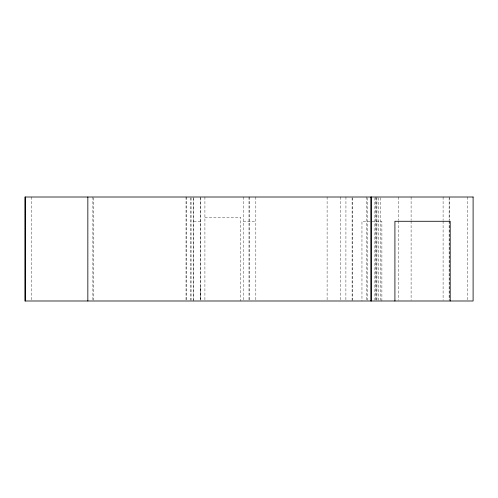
<?xml version="1.0" encoding="UTF-8"?>
<svg xmlns="http://www.w3.org/2000/svg" width="498" height="498" viewBox="0 0 498 498"><rect width="100%" height="100%" fill="white"/><g stroke="black" fill="none" stroke-linecap="round" stroke-linejoin="round"><path stroke-width="0.37" stroke-dasharray="2.49 1.87" d="M204.915 217.29L240.783 217.29L240.783 300.991M193.759 221.274L200.507 221.274M243.323 221.274L255.829 221.274M200.507 197.009L200.706 300.238L200.682 287.495M467.473 197.009L467.473 300.213M449.208 197.009L449.208 220.29M449.208 221.068L449.208 300.213M449.121 197.787L449.121 220.29M449.121 221.068L449.121 300.213M443.096 197.009L443.096 220.29M443.096 221.068L443.096 300.213M411.099 197.009L411.099 220.29M411.099 221.068L411.099 300.213M398.798 197.009L398.798 220.29M398.798 221.068L398.798 300.213M381.885 300.991L381.885 221.274L361.959 221.274L361.959 300.991M380.329 197.787L380.329 300.213M378.275 197.787L378.275 300.213M376.924 197.009L376.924 300.213M376.818 197.787L376.818 300.213M375.206 197.009L375.206 300.213M374.894 197.787L374.894 300.213M367.406 197.787L367.406 300.213M366.646 197.009L366.646 300.213M352.304 197.787L352.304 300.213M352.092 197.787L352.092 300.991M345.942 197.009L345.892 300.213M340.215 197.009L340.215 300.213M327.105 197.009L327.105 300.213M255.829 197.009L255.829 300.991M249.212 197.009L249.212 300.991M248.988 197.009L248.988 300.991M243.323 197.009L243.323 300.991M204.915 197.009L204.915 300.991M200.507 197.787L200.507 300.213M193.784 300.213L193.784 197.009L193.759 300.991M191.083 197.787L191.083 300.213M190.746 197.787L190.746 300.213M186.339 197.009L186.339 300.213M186.022 197.009L186.022 300.213M93.568 197.787L93.568 300.213M92.883 197.009L92.883 300.213M31.193 197.009L31.193 300.213"/><path stroke-width="0.75" d="M450.198 300.991L450.198 221.274L394.914 221.274L394.914 300.991M371.159 197.009L371.159 300.991M371.022 197.009L371.022 300.991M87.841 197.009L87.841 300.991M25.523 197.009L25.523 300.991M473.1 197.009L24.9 197.009L24.9 300.991L473.1 300.991L473.1 197.009"/></g></svg>
